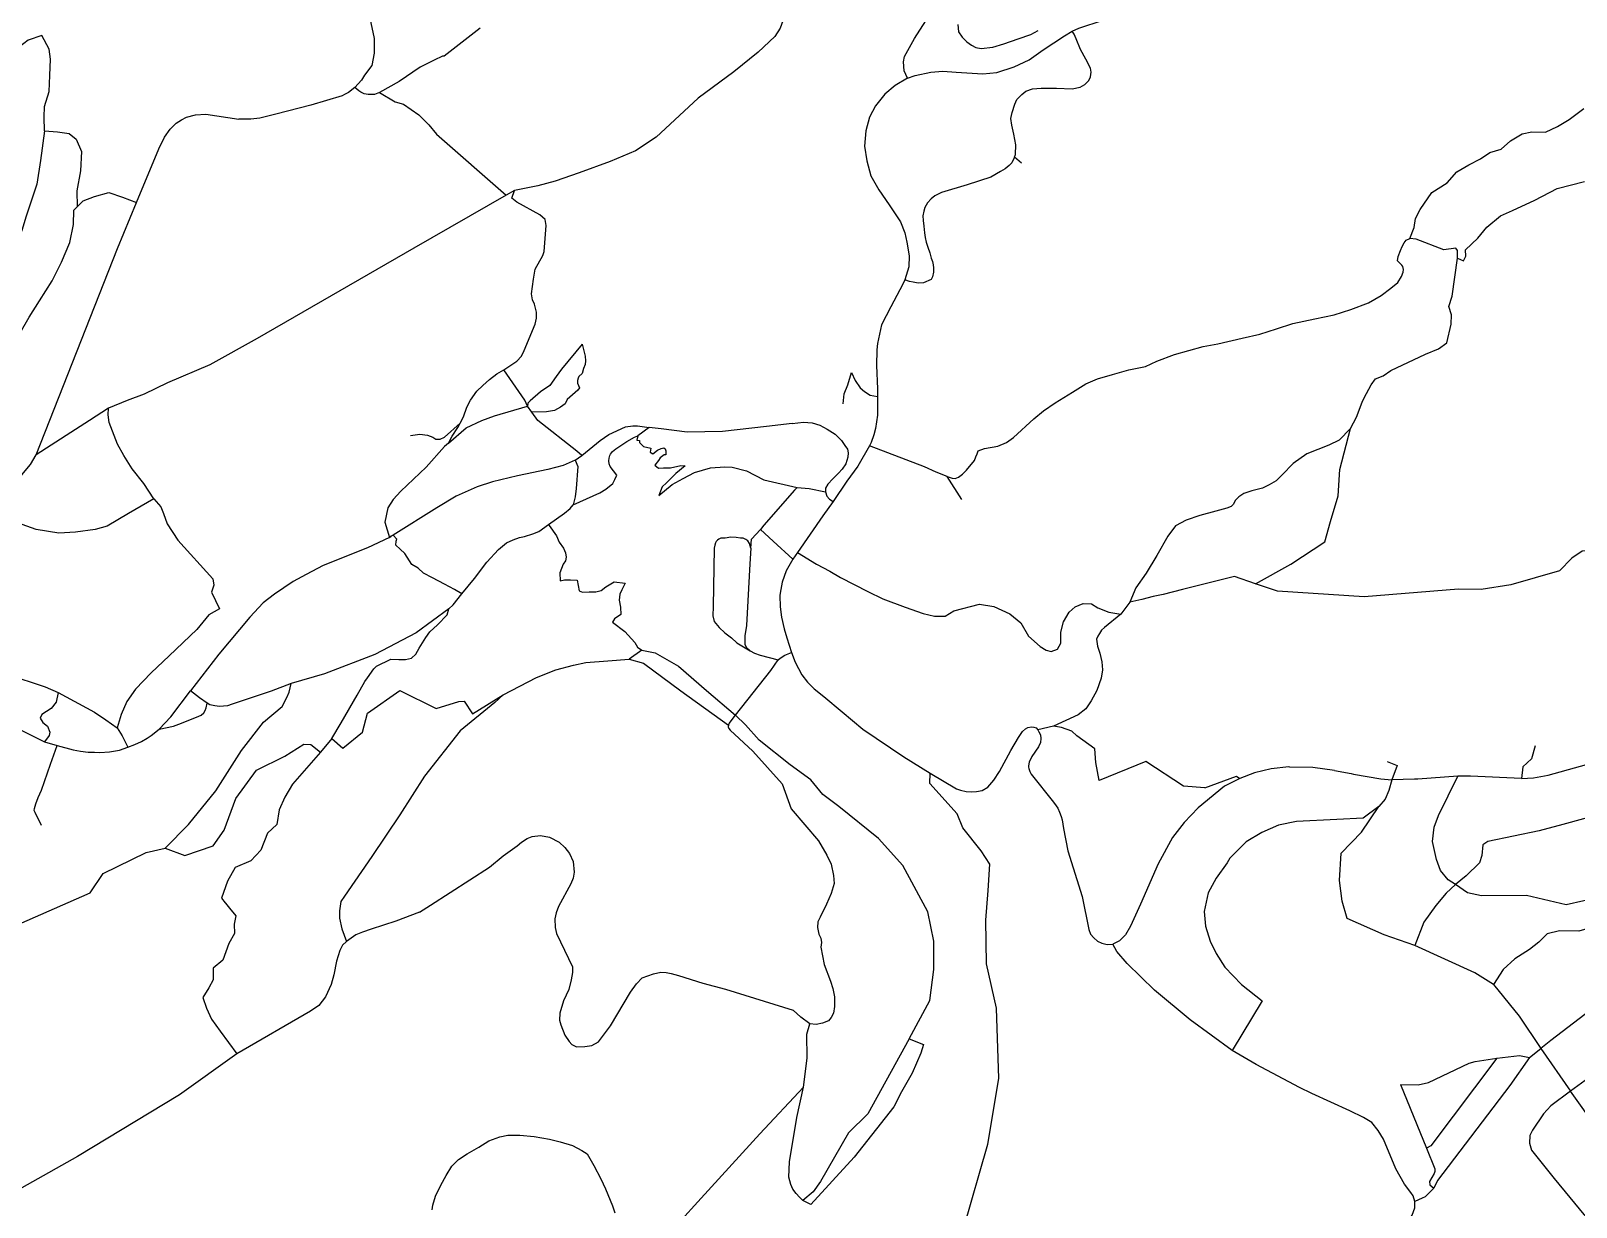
# Model space of a CAD drawing. Header units: inches. Extents: x 2740922 to 2751091, y 1249500 to 1259683.
# Drawn here: x 2742644 to 2744319, y 1253683 to 1254958 of the extents above; entities that cross this region are included whole.
import ezdxf

# ---------------------------------------------------------------- set-up
doc = ezdxf.new("R2010")
doc.units = ezdxf.units.IN
doc.header["$MEASUREMENT"] = 0

msp = doc.modelspace()

# ---------------------------------------------------------------- linework, layer by layer
for points in [[(2743513.7, 1255053.3), (2743502.4, 1255044.3), (2743488.3, 1255032.4), (2743472.2, 1255016.7), (2743468.1, 1255008.8), (2743465.3, 1254997.8), (2743460.4, 1254977.7), (2743458.8, 1254969.5), (2743456, 1254961.4), (2743450.3, 1254952.4), (2743432.2, 1254935.4), (2743406, 1254914), (2743367, 1254885.5), (2743321.8, 1254843.1), (2743299.3, 1254828.4), (2743271.9, 1254816.9), (2743238, 1254804.4), (2743212.1, 1254795.6), (2743193.2, 1254790.4), (2743168, 1254785.5)], [(2743000.6, 1255043.3), (2742998.5, 1255039.4), (2743001.6, 1255018.1), (2743016, 1254950.2), (2743015.8, 1254934.3), (2743013.6, 1254921.1), (2743005.4, 1254910.3), (2743002.1, 1254905)], [(2743772.7, 1254958), (2743779.9, 1254961.4), (2743788.3, 1254964.3), (2743806.6, 1254970.1), (2743857.3, 1254983.9)], [(2743131, 1254961.6), (2743091.7, 1254931.2)], [(2743594.1, 1254907.1), (2743590.4, 1254915.3), (2743589.9, 1254925.1), (2743590.7, 1254930.7), (2743601.8, 1254950.4), (2743613.8, 1254969.5)], [(2743648.6, 1254965.3), (2743649.5, 1254957.6), (2743653.3, 1254951.5), (2743658.5, 1254946.7), (2743663.5, 1254943.1), (2743668, 1254940.6), (2743673.8, 1254939.5), (2743686.5, 1254941), (2743698.6, 1254944.3), (2743713.9, 1254949.9), (2743727.7, 1254954.6), (2743735.7, 1254958.9)], [(2742655.7, 1254953.6), (2742640.9, 1254948.4), (2742626.9, 1254937.7), (2742606.2, 1254934.6), (2742590.8, 1254929.7), (2742567.7, 1254919.5), (2742551.1, 1254911.3), (2742540.1, 1254909.1)], [(2742658.8, 1254850), (2742658.4, 1254864.9), (2742658.8, 1254876.5), (2742663.6, 1254892.7), (2742664.4, 1254910.2), (2742665.3, 1254927.7), (2742663.8, 1254938.6), (2742655.7, 1254953.6)], [(2743594.1, 1254907.1), (2743602.4, 1254910.1), (2743619.5, 1254913.6), (2743632.2, 1254914.9), (2743646.8, 1254913.7), (2743675.9, 1254911.9), (2743691, 1254913.5), (2743709.6, 1254919.4), (2743725.8, 1254927.1), (2743741.2, 1254937.9), (2743764.1, 1254953.2), (2743772.7, 1254958)], [(2743710.1, 1254821.4), (2743711, 1254824.5), (2743711.4, 1254834.8), (2743709.3, 1254846.4), (2743707.1, 1254856.3), (2743706.1, 1254863.4), (2743707.6, 1254870.1), (2743710.4, 1254879), (2743712.7, 1254884), (2743718.1, 1254889.4), (2743722.4, 1254893.1), (2743729.6, 1254895.5), (2743739, 1254896.3), (2743755.7, 1254896.4), (2743772.7, 1254895.8), (2743781.1, 1254897.5), (2743786.4, 1254900.3), (2743790.6, 1254904.7), (2743792.6, 1254908.8), (2743793.2, 1254913.6), (2743792.6, 1254918.1), (2743787.5, 1254927.9), (2743781.5, 1254938.4), (2743776.9, 1254949.7), (2743774.6, 1254954.8), (2743772.7, 1254958)], [(2743091.7, 1254931.2), (2743090.2, 1254931), (2743080.9, 1254926.6), (2743066, 1254919.2), (2743042.9, 1254903.5), (2743021.8, 1254891.6)], [(2742994.9, 1254897.1), (2742988, 1254891.7), (2742983.9, 1254889.5)], [(2743002.1, 1254905), (2742994.9, 1254897.1)], [(2743021.8, 1254891.6), (2743016.5, 1254889.4), (2743012.8, 1254889.5), (2743009.4, 1254889.5), (2743005.1, 1254890.4), (2743001.5, 1254892), (2742999.3, 1254893.6), (2742994.9, 1254897.1)], [(2743594.1, 1254907.1), (2743580.6, 1254899.1), (2743569.5, 1254889.7), (2743559.4, 1254877.2), (2743552.8, 1254865), (2743548.9, 1254850.2), (2743547.5, 1254833.4), (2743549.9, 1254817.7), (2743554.5, 1254801.2), (2743563.1, 1254786.1), (2743574.1, 1254769.8), (2743586.6, 1254751.4), (2743591.1, 1254739.6), (2743593.4, 1254729.3), (2743595.9, 1254714.5), (2743595.5, 1254702.5), (2743591.1, 1254688.5)], [(2742983.9, 1254889.5), (2742981.3, 1254888), (2742947.4, 1254877.9), (2742909.3, 1254868), (2742891.9, 1254863.8), (2742882.3, 1254862.9), (2742869.4, 1254862.6)], [(2743021.8, 1254891.6), (2743038.6, 1254881.6), (2743047.8, 1254879.1), (2743064.3, 1254867.6), (2743075.4, 1254856.6), (2743083.4, 1254846.6), (2743159, 1254780.4)], [(2742758.5, 1254772.4), (2742782.5, 1254830.7), (2742788.8, 1254843.3), (2742795, 1254851.9), (2742801.2, 1254858.5), (2742807.2, 1254862.1), (2742812.5, 1254864.9), (2742822.2, 1254867.3), (2742833.6, 1254868), (2742869.4, 1254862.6)], [(2744138.6, 1254733.2), (2744143.1, 1254745.2), (2744144.8, 1254754.9), (2744149.8, 1254764.7), (2744162.3, 1254783.1), (2744178.9, 1254793.8), (2744189.6, 1254805.7), (2744202.4, 1254813.1), (2744215.2, 1254819.9), (2744225.4, 1254826.6), (2744237.6, 1254830.1), (2744247.7, 1254839.4), (2744260.5, 1254846.8), (2744270.8, 1254849), (2744285.7, 1254848.7), (2744298.5, 1254854.9), (2744311.3, 1254862.3), (2744327.2, 1254874.3)], [(2742658.8, 1254850), (2742654.2, 1254818.1), (2742650.3, 1254792.2), (2742644.8, 1254776), (2742638.8, 1254757.7), (2742634, 1254742.1), (2742632.1, 1254738.2), (2742619.9, 1254736)], [(2742658.8, 1254850), (2742672.9, 1254849), (2742685.2, 1254847.3), (2742693.1, 1254841), (2742698.6, 1254827.6), (2742697.8, 1254806.9), (2742693.8, 1254784.9), (2742694, 1254767.6)], [(2743710.1, 1254821.4), (2743707.1, 1254815.5), (2743704.1, 1254812.6), (2743700.1, 1254808.8), (2743694.9, 1254805.9)], [(2743717.5, 1254815), (2743710.1, 1254821.4)], [(2743694.9, 1254805.9), (2743684.3, 1254800), (2743658.6, 1254791.6), (2743631, 1254783.1), (2743623.6, 1254779.6), (2743619.8, 1254776.2), (2743615.8, 1254772.1), (2743612.8, 1254766.8), (2743611.7, 1254762.9), (2743610.6, 1254758), (2743611.2, 1254753), (2743611.6, 1254746.6), (2743612.5, 1254739.4), (2743613.3, 1254734.6), (2743614.4, 1254729.5), (2743616, 1254723.8), (2743618.2, 1254717.7), (2743619.6, 1254711.9), (2743621.1, 1254708.5), (2743621.8, 1254704.7), (2743622.3, 1254701.6), (2743622.3, 1254696.8), (2743621.1, 1254691.8), (2743619.6, 1254688.9), (2743611.3, 1254685.3), (2743605.5, 1254684.9), (2743600.2, 1254686), (2743596.2, 1254686.9), (2743591.1, 1254688.5)], [(2744190.1, 1254712.2), (2744196.7, 1254709), (2744199.1, 1254714.2), (2744198.9, 1254720.9), (2744212.1, 1254733.8), (2744221.9, 1254745.7), (2744237, 1254757.8), (2744249.9, 1254763.6), (2744274, 1254775), (2744298.4, 1254787.4), (2744327.8, 1254795.1)], [(2742694, 1254767.6), (2742700.6, 1254774.1), (2742712.8, 1254778.9), (2742728.2, 1254783.1), (2742743.2, 1254778.3), (2742758.5, 1254772.4)], [(2743159, 1254780.4), (2743058.8, 1254722.8), (2742889, 1254624.9), (2742838, 1254596.3), (2742792.1, 1254577), (2742766.7, 1254564.6), (2742748.3, 1254557.7), (2742728.1, 1254549.4)], [(2743156.4, 1254590.8), (2743170.5, 1254600.3), (2743175.5, 1254605.8), (2743178.6, 1254612), (2743190.6, 1254640.5), (2743192, 1254647.1), (2743191.9, 1254653.6), (2743189.6, 1254662.2), (2743187.7, 1254666.7), (2743186.6, 1254673.4), (2743188.6, 1254689.4), (2743190.4, 1254700.1), (2743198.7, 1254714.9), (2743200.3, 1254719.2), (2743202.4, 1254747.4), (2743201.2, 1254754), (2743195.5, 1254759.2), (2743170.5, 1254772.6), (2743165.2, 1254777.1), (2743168, 1254785.5)], [(2743168, 1254785.5), (2743159, 1254780.4)], [(2742612.1, 1254463.7), (2742612, 1254463.9), (2742610.2, 1254491), (2742603.9, 1254510.2), (2742603.2, 1254541.2), (2742604.6, 1254561.9), (2742608.7, 1254580.1), (2742624.9, 1254608.9), (2742630.4, 1254620.6), (2742632.1, 1254631), (2742642.1, 1254648), (2742653.3, 1254665.7), (2742667, 1254687.4), (2742676.9, 1254707.6), (2742686.1, 1254729.2), (2742690.2, 1254748.6), (2742690.5, 1254764.1), (2742694, 1254767.6)], [(2742649.5, 1254498.9), (2742737.9, 1254722.5), (2742758.5, 1254772.4)], [(2743636.9, 1254475.4), (2743642.4, 1254473.5), (2743645.9, 1254473.3), (2743649.2, 1254474.7), (2743653.6, 1254477.8), (2743658, 1254482.3), (2743666.6, 1254492.8), (2743668, 1254496.6), (2743669.4, 1254500), (2743670.6, 1254503.1), (2743677.7, 1254505.5), (2743691.9, 1254508.2), (2743701.2, 1254512), (2743708.9, 1254517.7), (2743731, 1254537.8), (2743741.5, 1254546.6), (2743754.2, 1254555.1), (2743773, 1254566.8), (2743787.5, 1254575.9), (2743800.1, 1254581.1), (2743816.2, 1254586), (2743834, 1254590.9), (2743851.9, 1254594.6), (2743864.3, 1254600.5), (2743883.6, 1254607.7), (2743914.6, 1254616.2), (2743930.3, 1254619), (2743956.7, 1254625.3), (2743976, 1254629.8), (2743994.2, 1254635.4), (2744011.7, 1254641.2), (2744035.7, 1254646.2), (2744056.5, 1254650.7), (2744074.7, 1254656.3), (2744093.7, 1254663.6), (2744107.4, 1254671.4), (2744117.9, 1254679.6), (2744125.5, 1254685.8), (2744129.6, 1254692.3), (2744131.2, 1254696.8), (2744131.7, 1254699.6), (2744131.1, 1254702.9), (2744129.9, 1254704.5), (2744125.2, 1254709), (2744125.9, 1254713.7), (2744128.5, 1254720.3), (2744130.2, 1254724.8), (2744132.4, 1254728.8), (2744134.5, 1254731.7), (2744138.6, 1254733.2)], [(2744190.1, 1254712.2), (2744190.2, 1254720.3), (2744188.4, 1254722.9), (2744175.3, 1254721.1), (2744145.3, 1254732.7), (2744138.6, 1254733.2)], [(2744101.5, 1254581.2), (2744109.6, 1254584.3), (2744117.9, 1254590.4), (2744155.7, 1254608.1), (2744169.8, 1254613.6), (2744178.7, 1254620.3), (2744183.4, 1254640.4), (2744183.8, 1254650.7), (2744181, 1254659.7), (2744184.6, 1254670.8), (2744190.1, 1254712.2)], [(2743591.1, 1254688.5), (2743589.1, 1254683.9), (2743576, 1254659.1), (2743566, 1254639.7), (2743561.6, 1254619.6), (2743561, 1254612.7), (2743560.5, 1254595.6), (2743561.7, 1254570.2), (2743561.6, 1254562.2)], [(2743241.5, 1254618.9), (2743219.1, 1254591.6), (2743213.2, 1254583.8), (2743206.2, 1254573.8)], [(2743241.5, 1254618.9), (2743242.7, 1254613), (2743244.5, 1254605.6), (2743245.2, 1254600.6), (2743244.5, 1254596.7), (2743243, 1254592.4), (2743241.5, 1254587.1), (2743237.9, 1254583.8), (2743237, 1254581.8), (2743236.2, 1254579.3), (2743236.5, 1254576.5), (2743238.7, 1254571.3)], [(2743109.1, 1254533.2), (2743112.7, 1254540), (2743116.5, 1254550.4), (2743120.3, 1254558.2), (2743127.2, 1254567.8), (2743133.8, 1254573.8), (2743141.1, 1254580.4), (2743148.8, 1254586.7), (2743156.4, 1254590.8)], [(2743182.3, 1254551.5), (2743179.1, 1254558.1), (2743156.4, 1254590.8)], [(2743524.3, 1254554.2), (2743525.5, 1254564.9), (2743529.4, 1254574.8), (2743533.4, 1254588.2)], [(2743533.4, 1254588.2), (2743537.5, 1254579.4), (2743542.9, 1254571.4), (2743547.5, 1254567.6), (2743553.6, 1254563.5), (2743561.6, 1254562.2)], [(2744074.3, 1254527.4), (2744080.7, 1254539.7), (2744086.8, 1254555.9), (2744089.2, 1254560.6), (2744096.8, 1254574.7), (2744101.5, 1254581.2)], [(2743206.2, 1254573.8), (2743196.2, 1254567.1), (2743184.9, 1254557.5), (2743182.6, 1254554.8), (2743182.3, 1254551.5)], [(2743238.7, 1254571.3), (2743236.7, 1254568.8), (2743225, 1254558.7), (2743222.9, 1254554.2), (2743218, 1254550.6), (2743211.4, 1254546.8), (2743202.8, 1254545.4), (2743186.9, 1254545.1)], [(2743561.6, 1254562.2), (2743561.6, 1254541.8), (2743559.2, 1254527.4), (2743557.5, 1254520.6), (2743554.6, 1254512.2), (2743552.7, 1254508.7)], [(2742728.1, 1254549.4), (2742707.3, 1254535.9), (2742687.3, 1254523.1), (2742649.5, 1254498.9)], [(2742777.1, 1254451.1), (2742766.2, 1254467.7), (2742753.5, 1254483.5), (2742744.7, 1254498.2), (2742737.9, 1254510.3), (2742728.9, 1254534), (2742727.6, 1254542.3), (2742728.1, 1254549.4)], [(2743096.6, 1254511.5), (2743115.8, 1254527.9), (2743132.6, 1254536.2), (2743146.3, 1254541.2), (2743182.3, 1254551.5)], [(2743186.9, 1254545.1), (2743182.3, 1254551.5)], [(2743240.9, 1254497.9), (2743235.5, 1254502.6), (2743193.2, 1254536.2), (2743186.9, 1254545.1)], [(2743055.3, 1254519.7), (2743060.3, 1254520.4), (2743065.6, 1254521.1), (2743073.9, 1254520.2), (2743079.4, 1254518), (2743082.9, 1254515.7), (2743087.4, 1254515.9), (2743092.2, 1254518.1), (2743109.1, 1254533.2)], [(2743096.6, 1254511.5), (2743100.6, 1254518.9), (2743106.5, 1254528.3), (2743109.1, 1254533.2)], [(2743240.9, 1254497.9), (2743260.9, 1254514.4), (2743270.5, 1254520.9), (2743288.4, 1254529.1), (2743296.4, 1254530.3), (2743301.5, 1254530.1), (2743314.2, 1254528.6)], [(2743314.2, 1254528.6), (2743301.9, 1254519.4)], [(2743469.2, 1254532.9), (2743441.4, 1254529.6), (2743393.6, 1254524), (2743355.4, 1254523.3), (2743326.9, 1254527.1), (2743314.2, 1254528.6)], [(2743469.2, 1254532.9), (2743481.5, 1254534.3), (2743490.9, 1254533.4), (2743499.2, 1254530.9), (2743507.1, 1254526.8), (2743515.7, 1254521.3), (2743522.6, 1254514.2), (2743526.3, 1254509), (2743528.9, 1254505), (2743529.9, 1254500.8), (2743529.3, 1254496.1), (2743527.3, 1254489.2), (2743523.3, 1254483.1), (2743519.1, 1254479), (2743513.2, 1254472.8), (2743507.8, 1254466.9), (2743505.3, 1254462.7), (2743505.2, 1254458.7)], [(2744074.3, 1254527.4), (2744061.8, 1254514.6), (2744050.8, 1254509.4), (2744027, 1254499.9), (2744012, 1254489.4), (2744000, 1254477), (2743993.6, 1254470.5), (2743986.1, 1254466.1), (2743978.9, 1254462.6), (2743967.4, 1254459.8), (2743958.6, 1254456.8), (2743953.3, 1254453.3), (2743949.5, 1254449.8), (2743947.1, 1254444.9), (2743944.8, 1254442.8), (2743940.2, 1254440.8), (2743928.4, 1254437.8), (2743910.8, 1254432.9), (2743896, 1254428), (2743884.7, 1254421.8), (2743876.4, 1254410.6), (2743864.5, 1254389.7), (2743852.7, 1254370.6), (2743841.4, 1254354.4), (2743834.9, 1254339.2)], [(2743971.3, 1254358.9), (2744009.5, 1254380.2), (2744046.5, 1254404.3), (2744052.4, 1254426.4), (2744060.8, 1254454.5), (2744062.7, 1254482.9), (2744074.3, 1254527.4)], [(2743096.6, 1254511.5), (2743092.3, 1254507.9), (2743072.3, 1254485.3), (2743044.7, 1254459.5), (2743036.6, 1254450.2), (2743030.9, 1254441.2), (2743027.6, 1254425.9), (2743032.7, 1254409.3), (2743034.5, 1254410.5)], [(2743231.7, 1254444.4), (2743260.5, 1254457.5), (2743267.2, 1254461.7), (2743274.7, 1254467.6), (2743276.8, 1254472.2), (2743279, 1254476.8), (2743271.8, 1254486), (2743270.6, 1254489), (2743270.4, 1254492.2), (2743270.6, 1254495), (2743271.3, 1254498), (2743272, 1254499.6), (2743274.3, 1254502.3), (2743278, 1254505.4), (2743290, 1254513.3), (2743298.3, 1254517.9), (2743301.9, 1254519.4)], [(2743301.9, 1254519.4), (2743300.8, 1254514.8), (2743303.4, 1254514.2), (2743303.4, 1254512.3), (2743306.1, 1254509.8), (2743308, 1254507.9), (2743315.9, 1254506.1), (2743315.3, 1254501.6), (2743318, 1254499.7), (2743323, 1254503.7), (2743326.9, 1254505.8), (2743330.1, 1254506.5), (2743331.4, 1254505.2), (2743332.1, 1254503.3), (2743332.2, 1254498.8), (2743330.3, 1254498.7), (2743325.8, 1254495.4), (2743324, 1254492.8), (2743320.2, 1254487.5), (2743324.2, 1254484.4), (2743329.5, 1254484.7), (2743337.2, 1254484.7), (2743348.4, 1254487.2), (2743352.9, 1254486.7), (2743342.9, 1254478.7), (2743333, 1254468.4), (2743328.1, 1254464.2), (2743324.4, 1254454.8), (2743338.8, 1254466.7), (2743351, 1254473.1), (2743363.2, 1254479.5), (2743380.4, 1254484.6), (2743395.9, 1254485.8), (2743403.9, 1254485.5), (2743419.6, 1254481.3), (2743438.4, 1254471.8)], [(2743552.7, 1254508.7), (2743540.3, 1254486.6), (2743528.4, 1254470.4), (2743513.4, 1254448.2)], [(2743636.9, 1254475.4), (2743625, 1254480), (2743612.4, 1254485.7), (2743552.7, 1254508.7)], [(2742612.1, 1254463.7), (2742612, 1254463.9), (2742620.1, 1254467.1), (2742634.1, 1254477.2), (2742643.3, 1254488.4), (2742649.5, 1254498.9)], [(2743234, 1254493), (2743221, 1254487.1), (2743204.2, 1254483), (2743171.3, 1254476), (2743144.4, 1254469.4), (2743127.5, 1254464), (2743104.7, 1254453.8), (2743084, 1254441.2), (2743036.4, 1254411.7), (2743034.5, 1254410.5)], [(2743234, 1254493), (2743236.6, 1254486.2), (2743235, 1254462.3), (2743233.9, 1254453.2), (2743231.7, 1254444.4)], [(2743234, 1254493), (2743240.9, 1254497.9)], [(2743652.9, 1254450.2), (2743636.9, 1254475.4)], [(2742777.1, 1254451.1), (2742749.5, 1254435), (2742726.5, 1254421.5), (2742713.6, 1254418), (2742692.3, 1254414.9), (2742674.2, 1254413.8), (2742649.5, 1254417.8), (2742629.2, 1254425), (2742618.5, 1254437), (2742612.1, 1254463.6), (2742612.1, 1254463.7)], [(2743474.3, 1254463.2), (2743471.4, 1254460.6), (2743438.2, 1254422.7), (2743434.9, 1254417.7)], [(2743438.4, 1254471.8), (2743474.3, 1254463.2)], [(2743474.3, 1254463.2), (2743487.6, 1254462.4), (2743505.2, 1254458.7)], [(2743505.2, 1254458.7), (2743506.5, 1254454.1), (2743509.4, 1254450.6), (2743513.4, 1254448.2)], [(2742777.1, 1254451.1), (2742784.6, 1254442.5), (2742787.5, 1254435), (2742791.7, 1254424), (2742803.2, 1254406.1), (2742841.1, 1254364.2), (2742842.2, 1254357.5), (2742839.6, 1254349.7), (2742848.4, 1254331.8), (2742836.7, 1254325.2), (2742823.6, 1254309.4), (2742793.6, 1254280.7), (2742774.3, 1254262.3), (2742757.3, 1254244.7), (2742747.7, 1254231.3), (2742741.7, 1254217.4), (2742737.4, 1254202.9)], [(2743205.1, 1254423.4), (2743222.2, 1254435.5), (2743228.5, 1254440.5), (2743231.7, 1254444.4)], [(2743513.4, 1254448.2), (2743502.4, 1254432.5), (2743475, 1254392.8)], [(2743034.5, 1254410.5), (2743032.7, 1254409.3), (2743008.9, 1254398)], [(2743111.1, 1254348.1), (2743102.9, 1254352.7), (2743092.1, 1254358.4), (2743079.2, 1254365.5), (2743069.5, 1254370.6), (2743063.5, 1254375.8), (2743056.8, 1254379.9), (2743049.2, 1254391.7), (2743044, 1254396.5), (2743039.3, 1254401), (2743039.8, 1254405.3), (2743040.4, 1254407.2), (2743036.4, 1254411.7), (2743034.5, 1254410.5)], [(2743111.1, 1254348.1), (2743124.9, 1254364.6), (2743138.2, 1254382.4), (2743150.6, 1254396.2), (2743159.3, 1254403.2), (2743166.6, 1254406.5), (2743173.5, 1254409), (2743178.9, 1254410.2), (2743188.1, 1254413.1), (2743194.3, 1254415.8), (2743205.1, 1254423.4)], [(2743205.1, 1254423.4), (2743205.6, 1254422), (2743213.7, 1254411.1), (2743216.6, 1254404.1), (2743221.1, 1254397.5), (2743223.4, 1254392.5), (2743224, 1254387.7), (2743223.3, 1254383.8), (2743220.8, 1254380.3), (2743217.2, 1254371), (2743217.6, 1254362.3), (2743222.2, 1254363.1), (2743228.6, 1254363.2), (2743235.9, 1254362.9), (2743238, 1254351.2), (2743241.9, 1254350), (2743249, 1254350.2), (2743256.2, 1254350.3), (2743261.9, 1254351.8), (2743267, 1254355.8), (2743276, 1254361.2), (2743288.2, 1254359.6), (2743284.6, 1254352.3), (2743282.1, 1254347.7), (2743281.6, 1254341.3), (2743283.1, 1254333.6), (2743283.3, 1254325.8), (2743276.6, 1254320.9), (2743274.4, 1254317.4), (2743287.6, 1254307.3), (2743298.5, 1254295.2), (2743301.5, 1254290.1), (2743306.2, 1254287.1)], [(2743424.4, 1254397.6), (2743422.8, 1254402.6), (2743421.1, 1254405.7), (2743418.8, 1254407.1), (2743416.1, 1254408.6), (2743413.2, 1254408.6), (2743408.5, 1254409.2), (2743402.5, 1254409.6), (2743396.5, 1254408.5), (2743391.8, 1254408.3), (2743389.5, 1254407.4), (2743388, 1254406.3), (2743386.7, 1254404.9), (2743386.1, 1254403.4), (2743385.2, 1254401), (2743384.6, 1254397.7), (2743383.3, 1254334.3), (2743383.1, 1254324.2), (2743384.5, 1254317.9), (2743390, 1254311.7), (2743396, 1254305.9), (2743403.2, 1254300.4), (2743408.9, 1254295), (2743423.5, 1254286.2)], [(2743424.4, 1254397.6), (2743425, 1254407.2), (2743434.9, 1254417.7)], [(2743434.9, 1254417.7), (2743448.4, 1254405.3), (2743469.7, 1254385.6)], [(2743008.9, 1254398), (2742960.8, 1254378.7), (2742942.2, 1254369.2), (2742928, 1254361.6), (2742908, 1254347.7), (2742895.8, 1254338.4), (2742881.1, 1254322.9), (2742847.6, 1254282.5), (2742816.9, 1254242.9)], [(2743424.4, 1254397.6), (2743423.2, 1254380.6), (2743419.4, 1254313.9), (2743417.9, 1254302.4), (2743417.8, 1254296.7), (2743417.9, 1254293.4), (2743419.3, 1254290.2), (2743423.5, 1254286.2)], [(2743475, 1254392.8), (2743469.7, 1254385.6)], [(2743475, 1254392.8), (2743495.4, 1254380.3), (2743509.9, 1254372.5), (2743521.5, 1254365.7), (2743550.9, 1254350.6), (2743567.5, 1254342.5), (2743591.6, 1254333.7), (2743611.1, 1254326.8), (2743623.3, 1254323.7), (2743634.9, 1254323.8), (2743644.4, 1254329.6), (2743672.1, 1254337), (2743687.6, 1254334.4), (2743705, 1254326.4), (2743716.9, 1254316.7), (2743725.4, 1254302.3), (2743738, 1254290.8), (2743744.3, 1254287.1), (2743749.8, 1254285.7), (2743756.7, 1254288.1), (2743760.1, 1254294.5), (2743760.3, 1254306.5), (2743763.1, 1254317.6), (2743769.3, 1254328.1), (2743775.7, 1254334.1), (2743784.4, 1254337.7), (2743793.5, 1254337.4), (2743800.4, 1254332.9), (2743812.2, 1254328.1), (2743825.2, 1254326.1)], [(2744406, 1254396.5), (2744393.2, 1254400.3), (2744325.4, 1254394.2), (2744314.3, 1254386.8), (2744300.8, 1254373), (2744248, 1254357.9), (2744215.9, 1254352.9), (2744191.4, 1254353), (2744089.1, 1254345), (2743995.2, 1254350.8), (2743971.3, 1254358.9)], [(2743469.7, 1254385.6), (2743462.6, 1254372.9), (2743458.1, 1254360.6), (2743456, 1254348.8), (2743455.7, 1254346.2), (2743455.9, 1254334.1), (2743457.5, 1254322.9), (2743460.5, 1254310.3), (2743463.3, 1254300.2), (2743468.5, 1254284.3)], [(2743971.3, 1254358.9), (2743948.4, 1254366.7), (2743892, 1254352.8), (2743871.3, 1254347.4), (2743860.4, 1254345.1), (2743848, 1254342.1), (2743834.9, 1254339.2)], [(2743097, 1254331.7), (2743101.5, 1254336.1), (2743111.1, 1254348.1)], [(2743097, 1254331.7), (2743061.6, 1254305.9), (2743016.8, 1254282.2), (2742962.3, 1254261.5), (2742926.1, 1254250.8)], [(2742970.1, 1254191.3), (2742980.2, 1254208.1), (2742997.6, 1254238.3), (2743006, 1254253.1), (2743008.6, 1254257.1), (2743015.6, 1254266.7), (2743018.4, 1254269.5), (2743024.4, 1254272.5), (2743028.4, 1254274.4), (2743034.2, 1254277.2), (2743042.7, 1254276.8), (2743049.8, 1254276.7), (2743056.5, 1254278.3), (2743061.2, 1254282.5), (2743064.8, 1254289.3), (2743072.1, 1254300.9), (2743076.3, 1254306.7), (2743084.5, 1254314.4), (2743095, 1254325.3), (2743097, 1254331.7)], [(2743825.2, 1254326.1), (2743807.7, 1254311.6), (2743804.3, 1254308.6), (2743802.1, 1254304.9), (2743800.2, 1254302.1), (2743799.1, 1254298.8), (2743800, 1254291.4), (2743802.4, 1254283.9), (2743804.6, 1254274.2), (2743805.5, 1254265.7), (2743804, 1254256.6), (2743799.3, 1254243.3), (2743793.2, 1254232), (2743787.4, 1254223.4), (2743778.9, 1254216.9), (2743752.3, 1254204.6)], [(2743834.9, 1254339.2), (2743825.2, 1254326.1)], [(2743155.8, 1254238.4), (2743192.1, 1254257.2), (2743212.7, 1254265.6), (2743232.2, 1254270.9), (2743245.5, 1254273.7), (2743269.2, 1254275.6), (2743292.5, 1254277.1)], [(2743306.2, 1254287.1), (2743292.5, 1254277.1)], [(2743292.5, 1254277.1), (2743307.9, 1254273), (2743348.3, 1254242.8), (2743399.9, 1254205.8)], [(2743306.2, 1254287.1), (2743320.5, 1254284.2), (2743345.8, 1254269.6), (2743376.1, 1254243.3), (2743407.8, 1254216.4)], [(2743407.8, 1254216.4), (2743445.9, 1254265), (2743453.9, 1254276.4)], [(2743423.5, 1254286.2), (2743428.1, 1254283.7), (2743434.3, 1254281.5), (2743453.9, 1254276.4)], [(2743453.9, 1254276.4), (2743456.1, 1254278.4), (2743461, 1254281.5), (2743468.5, 1254284.3)], [(2743468.5, 1254284.3), (2743472.4, 1254274.1), (2743479.7, 1254260.4), (2743485.5, 1254252.3), (2743493, 1254244.9), (2743503.3, 1254236.8), (2743523.2, 1254220.1), (2743545.7, 1254201.3), (2743590, 1254171.2), (2743618.8, 1254153.6)], [(2742617.7, 1254260.8), (2742659.4, 1254247.3), (2742673.6, 1254241)], [(2742673.6, 1254241), (2742671.4, 1254230.6), (2742666, 1254223.9), (2742655.8, 1254217.2), (2742654.1, 1254213.3), (2742656.9, 1254208.4), (2742661.9, 1254204.6), (2742664.3, 1254198.1), (2742663.7, 1254194.4), (2742658.7, 1254187.6)], [(2742673.6, 1254241), (2742712.8, 1254219.6), (2742725.1, 1254211.6), (2742737.4, 1254202.9)], [(2742782.9, 1254201.4), (2742795.6, 1254214.6), (2742816.9, 1254242.9)], [(2742789.3, 1254072.3), (2742814.6, 1254098.1), (2742844.3, 1254134.5), (2742872.2, 1254178.3), (2742896, 1254208.8), (2742916.2, 1254225.8), (2742921.4, 1254235.8), (2742923.8, 1254241.6), (2742926.1, 1254250.8)], [(2742834.9, 1254229.6), (2742826.6, 1254235.2), (2742816.9, 1254242.9)], [(2742926.1, 1254250.8), (2742904.4, 1254242.5), (2742862.2, 1254228.3), (2742857.1, 1254226.7), (2742852.6, 1254226.3), (2742848.2, 1254226), (2742843.4, 1254226.6), (2742838, 1254227.8), (2742834.9, 1254229.6)], [(2742970.1, 1254191.3), (2742981.9, 1254180.9), (2743003.3, 1254198.2), (2743008.9, 1254218.7), (2743043.7, 1254243.2), (2743083.2, 1254223.7), (2743107.7, 1254231.3), (2743113.7, 1254231.7)], [(2742782.9, 1254201.4), (2742798.4, 1254204.5), (2742804.3, 1254206.8), (2742823.5, 1254214.4), (2742828.4, 1254216.6), (2742831.2, 1254218.9), (2742832.7, 1254221.4), (2742833.8, 1254224.6), (2742834.9, 1254229.6)], [(2743155.8, 1254238.4), (2743146.6, 1254230.1), (2743109.1, 1254199.4), (2743070.6, 1254150.4), (2743043.9, 1254108.5), (2743013.3, 1254063.4), (2742983.8, 1254020.3), (2742980, 1254014.4), (2742978.5, 1254004.4), (2742978.4, 1253996.4), (2742981, 1253984.8), (2742985.9, 1253971.2)], [(2743113.7, 1254231.7), (2743122.7, 1254218), (2743155.8, 1254238.4)], [(2742604.4, 1254214.8), (2742658.7, 1254187.6)], [(2743399.9, 1254205.8), (2743400.8, 1254207.5), (2743407.8, 1254216.4)], [(2743595.9, 1253865.5), (2743618.3, 1253907.3), (2743622.6, 1253940.7), (2743622.5, 1253971.4), (2743616.1, 1254003.3), (2743588.9, 1254053.6), (2743562.8, 1254082.8), (2743519.7, 1254117.3), (2743502.3, 1254130.6), (2743489.3, 1254146.5), (2743467, 1254162.6), (2743433.3, 1254189.4), (2743418.4, 1254205.9), (2743407.8, 1254216.4)], [(2742737.4, 1254202.9), (2742742.9, 1254194.2), (2742748.9, 1254181.8)], [(2742748.9, 1254181.8), (2742756.7, 1254184.8), (2742763.7, 1254188), (2742769.9, 1254191.6), (2742774.4, 1254194.6), (2742782.9, 1254201.4)], [(2742970.1, 1254191.3), (2742957.7, 1254176.5)], [(2743399.9, 1254205.8), (2743399.8, 1254203.9), (2743400.4, 1254202.1), (2743402, 1254200.2), (2743426.5, 1254177.5), (2743458.3, 1254142.2), (2743468, 1254114.9), (2743497.6, 1254080.1), (2743506.6, 1254064.8), (2743511.5, 1254054.9), (2743513.8, 1254042.7), (2743514.6, 1254034.1), (2743511.5, 1254023.2), (2743506.2, 1254011.4), (2743499.3, 1253997.5), (2743496.8, 1253992.3), (2743496.5, 1253986.2), (2743497.8, 1253979), (2743500.3, 1253974.8), (2743500.9, 1253969.9), (2743500.3, 1253964.9), (2743503.7, 1253946.1), (2743510.5, 1253928.1), (2743513.2, 1253920), (2743514.9, 1253911), (2743514.9, 1253900.5), (2743513.7, 1253893.3), (2743511.4, 1253888.7), (2743508.3, 1253885), (2743501.9, 1253882.4), (2743494.9, 1253881.1), (2743488.1, 1253881.9)], [(2743618.8, 1254153.6), (2743647.2, 1254136.6), (2743651.4, 1254135.1), (2743657.8, 1254133.6), (2743663.5, 1254133.3), (2743668.7, 1254133.6), (2743674.9, 1254134.9), (2743681, 1254138.4), (2743687.7, 1254146), (2743693.7, 1254155.4), (2743706, 1254178.1), (2743714.3, 1254192.2), (2743718.8, 1254198.8), (2743721.8, 1254201.6), (2743724.5, 1254203.2), (2743728.3, 1254203.9), (2743731.1, 1254203.5), (2743733.6, 1254202.6), (2743735.3, 1254200.7)], [(2743735.3, 1254200.7), (2743736.6, 1254198.3), (2743738.2, 1254195.1), (2743738.7, 1254191.2), (2743738.2, 1254187), (2743736.1, 1254182.2), (2743728.8, 1254171.8), (2743726.1, 1254165.5), (2743725.5, 1254163.6), (2743725.2, 1254161.3), (2743725.2, 1254160.1), (2743725.5, 1254158.8), (2743726.6, 1254155.5), (2743728.1, 1254152.5), (2743752.3, 1254122.2), (2743755.2, 1254118.3), (2743756.9, 1254115.7), (2743758.8, 1254111.5), (2743760.5, 1254106.8), (2743761.6, 1254103), (2743763.2, 1254093.8), (2743768, 1254069.4), (2743783.4, 1254020), (2743790.7, 1253984.1), (2743792.5, 1253979), (2743796.2, 1253974.9), (2743800.1, 1253971.6), (2743804.6, 1253969.4), (2743810.6, 1253967.8), (2743816.6, 1253968.1)], [(2743752.3, 1254204.6), (2743735.3, 1254200.7)], [(2743916.4, 1254137.7), (2743893.3, 1254139.6), (2743852.3, 1254166.3), (2743801.8, 1254145.7), (2743798.1, 1254165.1), (2743797, 1254180), (2743777.5, 1254194.1), (2743772.1, 1254199.2), (2743761, 1254203), (2743752.3, 1254204.6)], [(2742655.2, 1254135.1), (2742665, 1254163.2), (2742672.5, 1254183.6)], [(2742658.7, 1254187.6), (2742672.5, 1254183.6)], [(2742672.5, 1254183.6), (2742689.8, 1254178.8), (2742697.5, 1254177.3), (2742706, 1254176.4), (2742712.7, 1254176.3), (2742718.7, 1254176), (2742729.1, 1254176.8), (2742739.8, 1254178.6), (2742748.9, 1254181.8)], [(2742789.3, 1254072.3), (2742810.8, 1254064.2), (2742841.3, 1254074.8), (2742853.2, 1254091.9), (2742866.1, 1254126), (2742888.6, 1254156.7), (2742919.3, 1254171.9), (2742939.8, 1254185), (2742947.4, 1254184.8), (2742957.7, 1254176.5)], [(2742957.7, 1254176.5), (2742927.5, 1254141.7), (2742919, 1254127.7), (2742913.1, 1254113.8), (2742910.5, 1254098), (2742900.5, 1254088.5), (2742893.1, 1254070.3), (2742882.2, 1254058.4), (2742865.2, 1254051.5), (2742857.1, 1254036.5), (2742850.6, 1254018.2), (2742854.6, 1254013.1), (2742854.9, 1254012.7), (2742859.2, 1254007.3), (2742866, 1253999.1), (2742864.3, 1253989.8), (2742864.7, 1253979.6), (2742858.3, 1253968.8), (2742851.8, 1253951), (2742841.3, 1253942), (2742841.6, 1253929.4), (2742836.7, 1253921), (2742830.4, 1253910.2), (2742834.4, 1253898.7), (2742839.8, 1253886.8), (2742849, 1253874), (2742867.2, 1253849.3)], [(2744274.3, 1254183.1), (2744270.4, 1254169), (2744261.2, 1254160.6), (2744259.6, 1254147.7)], [(2744259.6, 1254147.7), (2744272.6, 1254148.7), (2744288.5, 1254151.5), (2744352.2, 1254169.1), (2744376, 1254173.9), (2744395.4, 1254176.1), (2744416.6, 1254177.5), (2744427.5, 1254178.3)], [(2744008.6, 1254160.3), (2744007.3, 1254160.4), (2743988.2, 1254158.2), (2743970.3, 1254153.9), (2743954.3, 1254147.8)], [(2744056.8, 1254156.5), (2744033.6, 1254159.6), (2744008.6, 1254160.3)], [(2744113.9, 1254166.1), (2744124.9, 1254161.8), (2744119.2, 1254146.4)], [(2743525.4, 1253524.8), (2743556.2, 1253557.7), (2743607.2, 1253591.2), (2743635.7, 1253618.4), (2743654.8, 1253659.6), (2743681.1, 1253751.3), (2743693, 1253822.6), (2743690.5, 1253898.8), (2743679.6, 1253946.9), (2743679.1, 1253994.1), (2743681.5, 1254026.4), (2743683.4, 1254054.9), (2743674, 1254069.5), (2743654, 1254094.2), (2743647.8, 1254109.6), (2743618.4, 1254142.4), (2743618.8, 1254153.6)], [(2743954.3, 1254147.8), (2743937.5, 1254139.6), (2743909, 1254116), (2743894, 1254100), (2743881.2, 1254083.7), (2743865.8, 1254055.3), (2743846.8, 1254011.5), (2743835.8, 1253987.6), (2743830.5, 1253978.5), (2743823.9, 1253971.7), (2743816.6, 1253968.1)], [(2743916.4, 1254137.7), (2743950.5, 1254150.5), (2743954.3, 1254147.8)], [(2744056.8, 1254156.5), (2744074.9, 1254153.2), (2744077.6, 1254152.7), (2744107.1, 1254147.5), (2744119.2, 1254146.4)], [(2744119.2, 1254146.4), (2744115.8, 1254134.8), (2744111.9, 1254125.4), (2744105, 1254117.3)], [(2744190.7, 1254150.5), (2744147.1, 1254147.2), (2744143.7, 1254147), (2744119.2, 1254146.4)], [(2744187.9, 1254032.8), (2744180.2, 1254038), (2744171.9, 1254048), (2744167.5, 1254060), (2744163.2, 1254079.6), (2744165, 1254095.1), (2744169.5, 1254107.6), (2744190.7, 1254150.5)], [(2744259.6, 1254147.7), (2744204.4, 1254150.5), (2744190.7, 1254150.5)], [(2742655.2, 1254096.7), (2742648.5, 1254111.1), (2742647.5, 1254113.2), (2742647.9, 1254115.4), (2742649.3, 1254120.3), (2742651.9, 1254127.4), (2742655.2, 1254135.1)], [(2744105, 1254117.3), (2744088.1, 1254105), (2744059.3, 1254103.5), (2744015.6, 1254101.3), (2743996.2, 1254097.3), (2743978.2, 1254089.2), (2743961, 1254079.1), (2743943.4, 1254061.4), (2743940.4, 1254056.4), (2743928.8, 1254039.8), (2743919.9, 1254023.7), (2743915.8, 1254003.7), (2743916.9, 1253987.8), (2743922.3, 1253971.3), (2743928.7, 1253958), (2743938.1, 1253943.2), (2743956.2, 1253924.5), (2743978.4, 1253906.7)], [(2744144.1, 1253966.9), (2744110.9, 1253978.5), (2744070.5, 1253996.1), (2744065.1, 1254015), (2744062.5, 1254037.4), (2744064.1, 1254067), (2744086.1, 1254089.8), (2744105, 1254117.3)], [(2744386.1, 1254120.3), (2744304.3, 1254098)], [(2744304.3, 1254098), (2744278.7, 1254091), (2744223.2, 1254079.6), (2744217.6, 1254075.9), (2744216.5, 1254064.4), (2744213.9, 1254056.3), (2744199.7, 1254042.4), (2744187.9, 1254032.8)], [(2743065, 1254003), (2743077, 1254010.5), (2743141.1, 1254051.8), (2743155.9, 1254063.9), (2743170.8, 1254075), (2743175.5, 1254078.9), (2743181.9, 1254082.6), (2743187.2, 1254084.9), (2743196.2, 1254085.9), (2743206, 1254084.1), (2743216.5, 1254078.9), (2743222.8, 1254073.1), (2743227.8, 1254066.5), (2743231.7, 1254057.7), (2743232.7, 1254046.3), (2743231.8, 1254039.8), (2743229, 1254033.5), (2743215.7, 1254009.1), (2743213.1, 1254002), (2743211.8, 1253995.5), (2743212.2, 1253986.3), (2743213.6, 1253979.8), (2743230.8, 1253943.6), (2743231, 1253937.4), (2743229.6, 1253929.5), (2743227, 1253919.1), (2743221.3, 1253906.6), (2743217.1, 1253893.5), (2743216.9, 1253885.9), (2743218.2, 1253880.7), (2743222.8, 1253869.7), (2743227.3, 1253862.6), (2743230.2, 1253859.4), (2743235.4, 1253857), (2743244.3, 1253857.2), (2743251.9, 1253858.5), (2743259, 1253862.4), (2743272.2, 1253879.6), (2743293.9, 1253916), (2743300.3, 1253925.1), (2743306.6, 1253931.7), (2743318.7, 1253936.1), (2743326.8, 1253938), (2743332.3, 1253937.5), (2743338, 1253936.4), (2743345.8, 1253934.2)], [(2742553.5, 1253950.7), (2742609.8, 1253980.9), (2742708.2, 1254023.8), (2742722.3, 1254044.8), (2742768.7, 1254067.6), (2742789.3, 1254072.3)], [(2744187.9, 1254032.8), (2744178, 1254023.4), (2744166.6, 1254010.1), (2744153.8, 1253991.9), (2744144.1, 1253966.9)], [(2744346.2, 1254019.6), (2744307.9, 1254010.8), (2744265.1, 1254021), (2744216.2, 1254020.7), (2744201, 1254023.7), (2744187.9, 1254032.8)], [(2743065, 1254003), (2743039.6, 1253993), (2743012.7, 1253984.5), (2743003.5, 1253981.2), (2742996.2, 1253978.4), (2742985.9, 1253971.2)], [(2744354.9, 1253992.2), (2744321.7, 1253982.2), (2744300.8, 1253982.7), (2744287.3, 1253979.4), (2744278.4, 1253970.4), (2744268.1, 1253962.3), (2744252.4, 1253952.2), (2744239.9, 1253940.9), (2744229.2, 1253924.6)], [(2742985.9, 1253971.2), (2742981.7, 1253967), (2742978.6, 1253961.5), (2742975.1, 1253949.6), (2742972.4, 1253935.1), (2742969.5, 1253924.5), (2742963.2, 1253911.2), (2742955.9, 1253901.8), (2742946.9, 1253895.6), (2742867.2, 1253849.3)], [(2743945.9, 1253853), (2743900.4, 1253886.2), (2743861.7, 1253918.4), (2743832.2, 1253947.4), (2743821.1, 1253960.4), (2743816.6, 1253968.1)], [(2744229.2, 1253924.6), (2744209.1, 1253937.3), (2744144.1, 1253966.9)], [(2743345.8, 1253934.2), (2743372.3, 1253926), (2743396.8, 1253919.5), (2743470, 1253896.6)], [(2744229.2, 1253924.6), (2744256.9, 1253890.1), (2744280.4, 1253855.1)], [(2744389.6, 1253938.8), (2744291.5, 1253863.7), (2744280.4, 1253855.1)], [(2743978.4, 1253906.7), (2743945.9, 1253853)], [(2743488.1, 1253881.9), (2743478.5, 1253888.9), (2743470, 1253896.6)], [(2744424, 1253889.7), (2744312.7, 1253808.8)], [(2743481.4, 1253813.1), (2743485.3, 1253844.7), (2743484.8, 1253870.7), (2743488.1, 1253881.9)], [(2743595.9, 1253865.5), (2743551, 1253784.3), (2743530.2, 1253763.5), (2743499.8, 1253711), (2743491.7, 1253699.5), (2743480.6, 1253690.4)], [(2743595.9, 1253865.5), (2743611.5, 1253859.4), (2743608.6, 1253850.1), (2743599.2, 1253828.4), (2743587.6, 1253808.2), (2743579.2, 1253791.7), (2743536.4, 1253737.1), (2743489.4, 1253685.9), (2743480.6, 1253690.4)], [(2742867.2, 1253849.3), (2742804.9, 1253804.7), (2742694.4, 1253737.8), (2742584.9, 1253676.4)], [(2744032.4, 1253806.3), (2744018.9, 1253812.9), (2743971.9, 1253837.6), (2743945.9, 1253853)], [(2744128.4, 1253816.2), (2744147.7, 1253815.7), (2744158.8, 1253818.1), (2744203, 1253839), (2744209.2, 1253841.1), (2744232.8, 1253844.7)], [(2744232.8, 1253844.7), (2744161.2, 1253749.4), (2744156.6, 1253746.9)], [(2744268.2, 1253845.4), (2744246.9, 1253815.1), (2744168.7, 1253711.8), (2744164.6, 1253703.7)], [(2744232.8, 1253844.7), (2744257.3, 1253847.6), (2744268.2, 1253845.4)], [(2744268.2, 1253845.4), (2744280.4, 1253855.1)], [(2744280.4, 1253855.1), (2744312.7, 1253808.8)], [(2743286.3, 1253630.1), (2743298.6, 1253623.4), (2743306.5, 1253625.5), (2743331.7, 1253650.1), (2743345.4, 1253665.2), (2743370.4, 1253692.8), (2743434, 1253762.7), (2743481.4, 1253813.1)], [(2743480.6, 1253690.4), (2743476.9, 1253694), (2743473.3, 1253697.9), (2743469.9, 1253702.4), (2743467.7, 1253707.7), (2743465.6, 1253715.4), (2743466.1, 1253732.2), (2743474.1, 1253780.4), (2743481.4, 1253813.1)], [(2744144.1, 1253689.3), (2744142.3, 1253695.4), (2744139.5, 1253698.8), (2744132.8, 1253707.8), (2744123.4, 1253724.7), (2744110.1, 1253756.9), (2744104.3, 1253766.3), (2744097.2, 1253774.7), (2744088.4, 1253780.3), (2744073.4, 1253787.4), (2744032.4, 1253806.3)], [(2744128.4, 1253816.2), (2744156.6, 1253746.9)], [(2744312.7, 1253808.8), (2744291.3, 1253793), (2744283.3, 1253784.1), (2744271.6, 1253766.7), (2744268.5, 1253760.6), (2744268.2, 1253752.6), (2744270.4, 1253744.7), (2744295, 1253714), (2744334.1, 1253666.8)], [(2744342.5, 1253767.4), (2744312.7, 1253808.8)], [(2743078.8, 1253680.3), (2743079.5, 1253685.3), (2743082.5, 1253695), (2743088.3, 1253706.9), (2743094.1, 1253717.5), (2743100.3, 1253727.4), (2743107.4, 1253734.8), (2743116.6, 1253740.7), (2743129.4, 1253748.2), (2743140.2, 1253755), (2743152.2, 1253759.3), (2743160.7, 1253761.1), (2743174, 1253761), (2743189.4, 1253759.8), (2743206.1, 1253756.6), (2743217.5, 1253754), (2743231, 1253749.9), (2743241.2, 1253744.5), (2743246.7, 1253740.8), (2743253.9, 1253728.1), (2743261.6, 1253713.7), (2743266.8, 1253702.8), (2743274.2, 1253684.4), (2743276.7, 1253676.8)], [(2744156.6, 1253746.9), (2744165.8, 1253724.5), (2744165.8, 1253721.8), (2744164.9, 1253719.4), (2744159.8, 1253710.7), (2744160.2, 1253707.4), (2744164.6, 1253703.7)], [(2744136, 1253666.7), (2744141, 1253674.2), (2744144.1, 1253682.2), (2744144.1, 1253689.3)], [(2744164.6, 1253703.7), (2744155.3, 1253694.3), (2744151.8, 1253692.9), (2744144.1, 1253689.3)]]:
    msp.add_lwpolyline(points)

doc.saveas('drawing.dxf')
